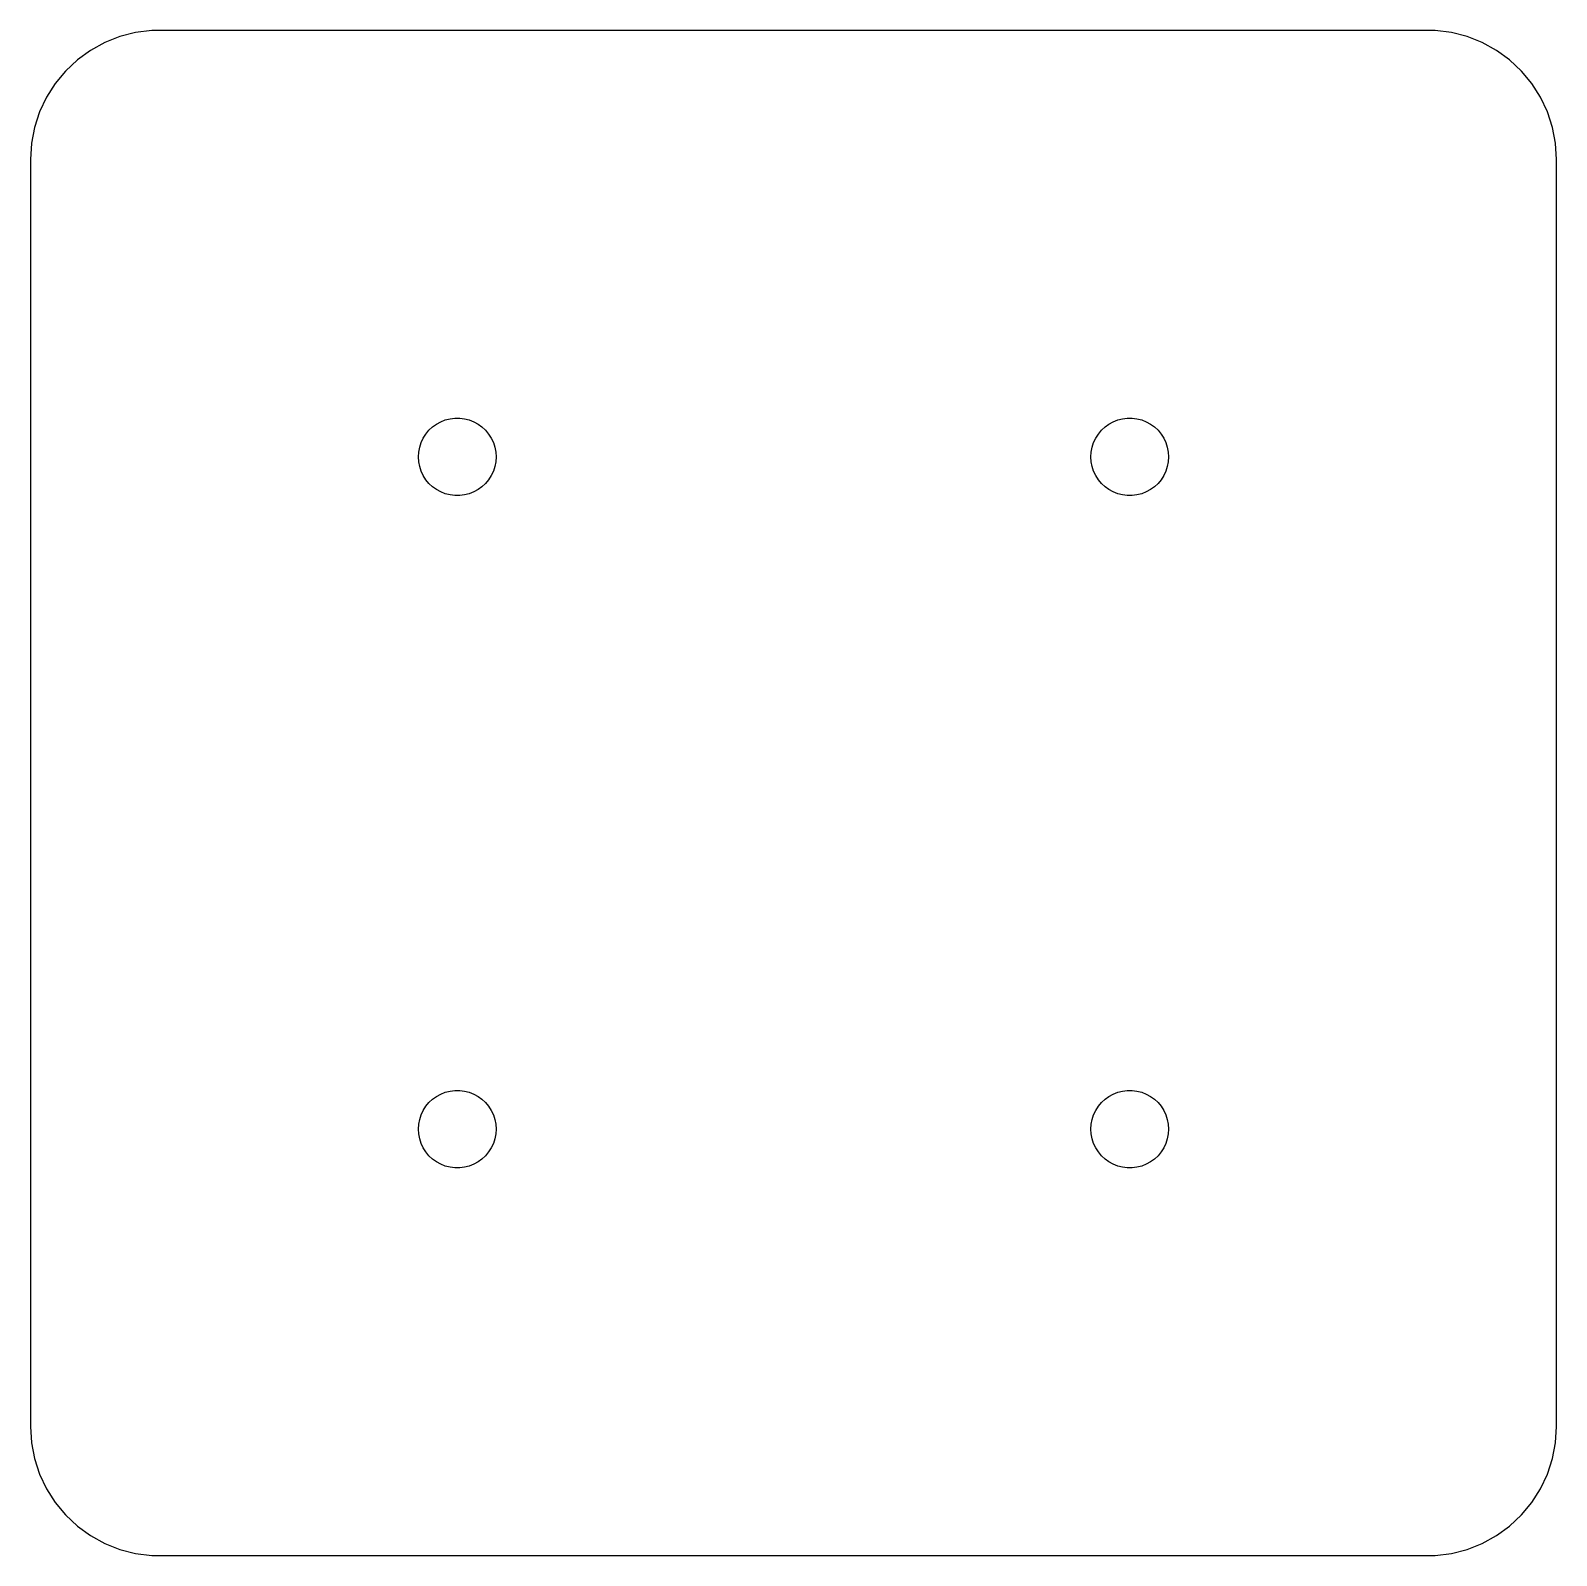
# Model space of a CAD drawing. Header units: metres. Extents: x -29.5 to 29.5, y -29.5 to 29.5.
import ezdxf

# ---------------------------------------------------------------- set-up
doc = ezdxf.new("R2010")
doc.units = ezdxf.units.M

msp = doc.modelspace()

# ---------------------------------------------------------------- linework, layer by layer
for p, q in [((-26.6289, 29.0241), (-27.1791, 28.7216)), ((-26.0451, 29.2553), (-26.6289, 29.0241)), ((-25.4369, 29.4114), (-26.0451, 29.2553)), ((-24.8139, 29.4901), (-25.4369, 29.4114)), ((24.8139, 29.4901), (-24.8139, 29.4901)), ((25.4369, 29.4114), (24.8139, 29.4901)), ((26.0451, 29.2553), (25.4369, 29.4114)), ((26.6289, 29.0241), (26.0451, 29.2553)), ((27.1791, 28.7216), (26.6289, 29.0241)), ((-27.6871, 28.3526), (-28.1448, 27.9227)), ((-27.1791, 28.7216), (-27.6871, 28.3526)), ((27.6871, 28.3526), (27.1791, 28.7216)), ((28.1448, 27.9227), (27.6871, 28.3526)), ((-28.1448, 27.9227), (-28.5451, 27.4389)), ((28.5451, 27.4389), (28.1448, 27.9227)), ((-28.5451, 27.4389), (-28.8815, 26.9088)), ((28.8815, 26.9088), (28.5451, 27.4389)), ((-28.8815, 26.9088), (-29.1489, 26.3406)), ((29.1489, 26.3406), (28.8815, 26.9088)), ((-29.1489, 26.3406), (-29.3429, 25.7434)), ((29.3429, 25.7434), (29.1489, 26.3406)), ((-29.3429, 25.7434), (-29.4606, 25.1267)), ((29.4606, 25.1267), (29.3429, 25.7434)), ((-29.4606, 25.1267), (-29.5, 24.5)), ((29.5, 24.5), (29.4606, 25.1267)), ((-29.5, 24.5), (-29.5, -24.5)), ((29.5, -24.5), (29.5, 24.5)), ((-13.9561, 14.1558), (-13.8037, 14.2665)), ((-13.8037, 14.2665), (-13.6387, 14.3572)), ((-13.6387, 14.3572), (-13.4635, 14.4266)), ((-13.4635, 14.4266), (-13.2811, 14.4734)), ((-13.2811, 14.4734), (-13.0942, 14.497)), ((-13.0942, 14.497), (-12.9058, 14.497)), ((-12.9058, 14.497), (-12.7189, 14.4734)), ((-12.7189, 14.4734), (-12.5365, 14.4266)), ((-12.5365, 14.4266), (-12.3613, 14.3572)), ((-12.3613, 14.3572), (-12.1963, 14.2665)), ((-12.1963, 14.2665), (-12.0439, 14.1558)), ((12.0439, 14.1558), (12.1963, 14.2665)), ((12.1963, 14.2665), (12.3613, 14.3572)), ((12.3613, 14.3572), (12.5365, 14.4266)), ((12.5365, 14.4266), (12.7189, 14.4734)), ((12.7189, 14.4734), (12.9058, 14.497)), ((12.9058, 14.497), (13.0942, 14.497)), ((13.0942, 14.497), (13.2811, 14.4734)), ((13.2811, 14.4734), (13.4635, 14.4266)), ((13.4635, 14.4266), (13.6387, 14.3572)), ((13.6387, 14.3572), (13.8037, 14.2665)), ((13.8037, 14.2665), (13.9561, 14.1558)), ((-14.3947, 13.5522), (-14.3145, 13.7226)), ((-14.3145, 13.7226), (-14.2135, 13.8817)), ((-14.2135, 13.8817), (-14.0934, 14.0268)), ((-14.0934, 14.0268), (-13.9561, 14.1558)), ((-12.0439, 14.1558), (-11.9065, 14.0268)), ((-11.9065, 14.0268), (-11.7865, 13.8817)), ((-11.7865, 13.8817), (-11.6855, 13.7226)), ((-11.6855, 13.7226), (-11.6053, 13.5522)), ((11.6053, 13.5522), (11.6855, 13.7226)), ((11.6855, 13.7226), (11.7865, 13.8817)), ((11.7865, 13.8817), (11.9065, 14.0268)), ((11.9065, 14.0268), (12.0439, 14.1558)), ((13.9561, 14.1558), (14.0934, 14.0268)), ((14.0934, 14.0268), (14.2135, 13.8817)), ((14.2135, 13.8817), (14.3145, 13.7226)), ((14.3145, 13.7226), (14.3947, 13.5522)), ((-14.5, 13), (-14.4882, 13.188)), ((-14.4882, 12.812), (-14.5, 13)), ((-14.4882, 13.188), (-14.4529, 13.373)), ((-14.4529, 13.373), (-14.3947, 13.5522)), ((-11.6053, 13.5522), (-11.5471, 13.373)), ((-11.5471, 13.373), (-11.5118, 13.188)), ((-11.5118, 13.188), (-11.5, 13)), ((-11.5, 13), (-11.5118, 12.812)), ((11.5, 13), (11.5118, 13.188)), ((11.5118, 12.812), (11.5, 13)), ((11.5118, 13.188), (11.5471, 13.373)), ((11.5471, 13.373), (11.6053, 13.5522)), ((14.3947, 13.5522), (14.4529, 13.373)), ((14.4529, 13.373), (14.4882, 13.188)), ((14.4882, 13.188), (14.5, 13)), ((14.5, 13), (14.4882, 12.812)), ((-14.4529, 12.627), (-14.4882, 12.812)), ((-14.3947, 12.4478), (-14.4529, 12.627)), ((-14.3145, 12.2774), (-14.3947, 12.4478)), ((-11.6053, 12.4478), (-11.6855, 12.2774)), ((-11.5471, 12.627), (-11.6053, 12.4478)), ((-11.5118, 12.812), (-11.5471, 12.627)), ((11.5471, 12.627), (11.5118, 12.812)), ((11.6053, 12.4478), (11.5471, 12.627)), ((11.6855, 12.2774), (11.6053, 12.4478)), ((14.3947, 12.4478), (14.3145, 12.2774)), ((14.4529, 12.627), (14.3947, 12.4478)), ((14.4882, 12.812), (14.4529, 12.627)), ((-14.2135, 12.1183), (-14.3145, 12.2774)), ((-14.0934, 11.9732), (-14.2135, 12.1183)), ((-13.9561, 11.8442), (-14.0934, 11.9732)), ((-13.8037, 11.7335), (-13.9561, 11.8442)), ((-12.0439, 11.8442), (-12.1963, 11.7335)), ((-11.9065, 11.9732), (-12.0439, 11.8442)), ((-11.7865, 12.1183), (-11.9065, 11.9732)), ((-11.6855, 12.2774), (-11.7865, 12.1183)), ((11.7865, 12.1183), (11.6855, 12.2774)), ((11.9065, 11.9732), (11.7865, 12.1183)), ((12.0439, 11.8442), (11.9065, 11.9732)), ((12.1963, 11.7335), (12.0439, 11.8442)), ((13.9561, 11.8442), (13.8037, 11.7335)), ((14.0934, 11.9732), (13.9561, 11.8442)), ((14.2135, 12.1183), (14.0934, 11.9732)), ((14.3145, 12.2774), (14.2135, 12.1183)), ((-13.6387, 11.6427), (-13.8037, 11.7335)), ((-13.4635, 11.5734), (-13.6387, 11.6427)), ((-13.2811, 11.5266), (-13.4635, 11.5734)), ((-13.0942, 11.5029), (-13.2811, 11.5266)), ((-12.9058, 11.5029), (-13.0942, 11.5029)), ((-12.7189, 11.5266), (-12.9058, 11.5029)), ((-12.5365, 11.5734), (-12.7189, 11.5266)), ((-12.3613, 11.6427), (-12.5365, 11.5734)), ((-12.1963, 11.7335), (-12.3613, 11.6427)), ((12.3613, 11.6427), (12.1963, 11.7335)), ((12.5365, 11.5734), (12.3613, 11.6427)), ((12.7189, 11.5266), (12.5365, 11.5734)), ((12.9058, 11.5029), (12.7189, 11.5266)), ((13.0942, 11.5029), (12.9058, 11.5029)), ((13.2811, 11.5266), (13.0942, 11.5029)), ((13.4635, 11.5734), (13.2811, 11.5266)), ((13.6387, 11.6427), (13.4635, 11.5734)), ((13.8037, 11.7335), (13.6387, 11.6427)), ((-13.9561, -11.8442), (-13.8037, -11.7335)), ((-13.8037, -11.7335), (-13.6387, -11.6427)), ((-13.6387, -11.6427), (-13.4635, -11.5734)), ((-13.4635, -11.5734), (-13.2811, -11.5266)), ((-13.2811, -11.5266), (-13.0942, -11.5029)), ((-13.0942, -11.5029), (-12.9058, -11.5029)), ((-12.9058, -11.5029), (-12.7189, -11.5266)), ((-12.7189, -11.5266), (-12.5365, -11.5734)), ((-12.5365, -11.5734), (-12.3613, -11.6427)), ((-12.3613, -11.6427), (-12.1963, -11.7335)), ((-12.1963, -11.7335), (-12.0439, -11.8442)), ((12.0439, -11.8442), (12.1963, -11.7335)), ((12.1963, -11.7335), (12.3613, -11.6427)), ((12.3613, -11.6427), (12.5365, -11.5734)), ((12.5365, -11.5734), (12.7189, -11.5266)), ((12.7189, -11.5266), (12.9058, -11.5029)), ((12.9058, -11.5029), (13.0942, -11.5029)), ((13.0942, -11.5029), (13.2811, -11.5266)), ((13.2811, -11.5266), (13.4635, -11.5734)), ((13.4635, -11.5734), (13.6387, -11.6427)), ((13.6387, -11.6427), (13.8037, -11.7335)), ((13.8037, -11.7335), (13.9561, -11.8442)), ((-14.3947, -12.4478), (-14.3145, -12.2774)), ((-14.3145, -12.2774), (-14.2135, -12.1183)), ((-14.2135, -12.1183), (-14.0934, -11.9732)), ((-14.0934, -11.9732), (-13.9561, -11.8442)), ((-12.0439, -11.8442), (-11.9065, -11.9732)), ((-11.9065, -11.9732), (-11.7865, -12.1183)), ((-11.7865, -12.1183), (-11.6855, -12.2774)), ((-11.6855, -12.2774), (-11.6053, -12.4478)), ((11.6053, -12.4478), (11.6855, -12.2774)), ((11.6855, -12.2774), (11.7865, -12.1183)), ((11.7865, -12.1183), (11.9065, -11.9732)), ((11.9065, -11.9732), (12.0439, -11.8442)), ((13.9561, -11.8442), (14.0934, -11.9732)), ((14.0934, -11.9732), (14.2135, -12.1183)), ((14.2135, -12.1183), (14.3145, -12.2774)), ((14.3145, -12.2774), (14.3947, -12.4478)), ((-14.5, -13), (-14.4882, -12.812)), ((-14.4882, -12.812), (-14.4529, -12.627)), ((-14.4529, -12.627), (-14.3947, -12.4478)), ((-11.6053, -12.4478), (-11.5471, -12.627)), ((-11.5471, -12.627), (-11.5118, -12.812)), ((-11.5118, -12.812), (-11.5, -13)), ((11.5, -13), (11.5118, -12.812)), ((11.5118, -12.812), (11.5471, -12.627)), ((11.5471, -12.627), (11.6053, -12.4478)), ((14.3947, -12.4478), (14.4529, -12.627)), ((14.4529, -12.627), (14.4882, -12.812)), ((14.4882, -12.812), (14.5, -13)), ((-14.4882, -13.188), (-14.5, -13)), ((-14.4529, -13.373), (-14.4882, -13.188)), ((-14.3947, -13.5522), (-14.4529, -13.373)), ((-14.3145, -13.7226), (-14.3947, -13.5522)), ((-11.6053, -13.5522), (-11.6855, -13.7226)), ((-11.5471, -13.373), (-11.6053, -13.5522)), ((-11.5118, -13.188), (-11.5471, -13.373)), ((-11.5, -13), (-11.5118, -13.188)), ((11.5118, -13.188), (11.5, -13)), ((11.5471, -13.373), (11.5118, -13.188)), ((11.6053, -13.5522), (11.5471, -13.373)), ((11.6855, -13.7226), (11.6053, -13.5522)), ((14.3947, -13.5522), (14.3145, -13.7226)), ((14.4529, -13.373), (14.3947, -13.5522)), ((14.4882, -13.188), (14.4529, -13.373)), ((14.5, -13), (14.4882, -13.188)), ((-14.2135, -13.8817), (-14.3145, -13.7226)), ((-14.0934, -14.0268), (-14.2135, -13.8817)), ((-13.9561, -14.1558), (-14.0934, -14.0268)), ((-13.8037, -14.2665), (-13.9561, -14.1558)), ((-12.0439, -14.1558), (-12.1963, -14.2665)), ((-11.9065, -14.0268), (-12.0439, -14.1558)), ((-11.7865, -13.8817), (-11.9065, -14.0268)), ((-11.6855, -13.7226), (-11.7865, -13.8817)), ((11.7865, -13.8817), (11.6855, -13.7226)), ((11.9065, -14.0268), (11.7865, -13.8817)), ((12.0439, -14.1558), (11.9065, -14.0268)), ((12.1963, -14.2665), (12.0439, -14.1558)), ((13.9561, -14.1558), (13.8037, -14.2665)), ((14.0934, -14.0268), (13.9561, -14.1558)), ((14.2135, -13.8817), (14.0934, -14.0268)), ((14.3145, -13.7226), (14.2135, -13.8817)), ((-13.6387, -14.3572), (-13.8037, -14.2665)), ((-13.4635, -14.4266), (-13.6387, -14.3572)), ((-13.2811, -14.4734), (-13.4635, -14.4266)), ((-13.0942, -14.497), (-13.2811, -14.4734)), ((-12.9058, -14.497), (-13.0942, -14.497)), ((-12.7189, -14.4734), (-12.9058, -14.497)), ((-12.5365, -14.4266), (-12.7189, -14.4734)), ((-12.3613, -14.3572), (-12.5365, -14.4266)), ((-12.1963, -14.2665), (-12.3613, -14.3572)), ((12.3613, -14.3572), (12.1963, -14.2665)), ((12.5365, -14.4266), (12.3613, -14.3572)), ((12.7189, -14.4734), (12.5365, -14.4266)), ((12.9058, -14.497), (12.7189, -14.4734)), ((13.0942, -14.497), (12.9058, -14.497)), ((13.2811, -14.4734), (13.0942, -14.497)), ((13.4635, -14.4266), (13.2811, -14.4734)), ((13.6387, -14.3572), (13.4635, -14.4266)), ((13.8037, -14.2665), (13.6387, -14.3572)), ((-29.5, -24.5), (-29.4606, -25.1267)), ((29.4606, -25.1267), (29.5, -24.5)), ((-29.4606, -25.1267), (-29.3429, -25.7434)), ((29.3429, -25.7434), (29.4606, -25.1267)), ((-29.3429, -25.7434), (-29.1489, -26.3406)), ((29.1489, -26.3406), (29.3429, -25.7434)), ((-29.1489, -26.3406), (-28.8815, -26.9088)), ((28.8815, -26.9088), (29.1489, -26.3406)), ((-28.8815, -26.9088), (-28.5451, -27.4389)), ((28.5451, -27.4389), (28.8815, -26.9088)), ((-28.5451, -27.4389), (-28.1448, -27.9227)), ((28.1448, -27.9227), (28.5451, -27.4389)), ((-28.1448, -27.9227), (-27.6871, -28.3526)), ((27.6871, -28.3526), (28.1448, -27.9227)), ((-27.6871, -28.3526), (-27.1791, -28.7216)), ((-27.1791, -28.7216), (-26.6289, -29.0241)), ((26.6289, -29.0241), (27.1791, -28.7216)), ((27.1791, -28.7216), (27.6871, -28.3526)), ((-26.6289, -29.0241), (-26.0451, -29.2553)), ((-26.0451, -29.2553), (-25.4369, -29.4114)), ((-25.4369, -29.4114), (-24.8139, -29.4901)), ((-24.8139, -29.4901), (24.8139, -29.4901)), ((24.8139, -29.4901), (25.4369, -29.4114)), ((25.4369, -29.4114), (26.0451, -29.2553)), ((26.0451, -29.2553), (26.6289, -29.0241))]:
    msp.add_line(p, q)

doc.saveas('drawing.dxf')
